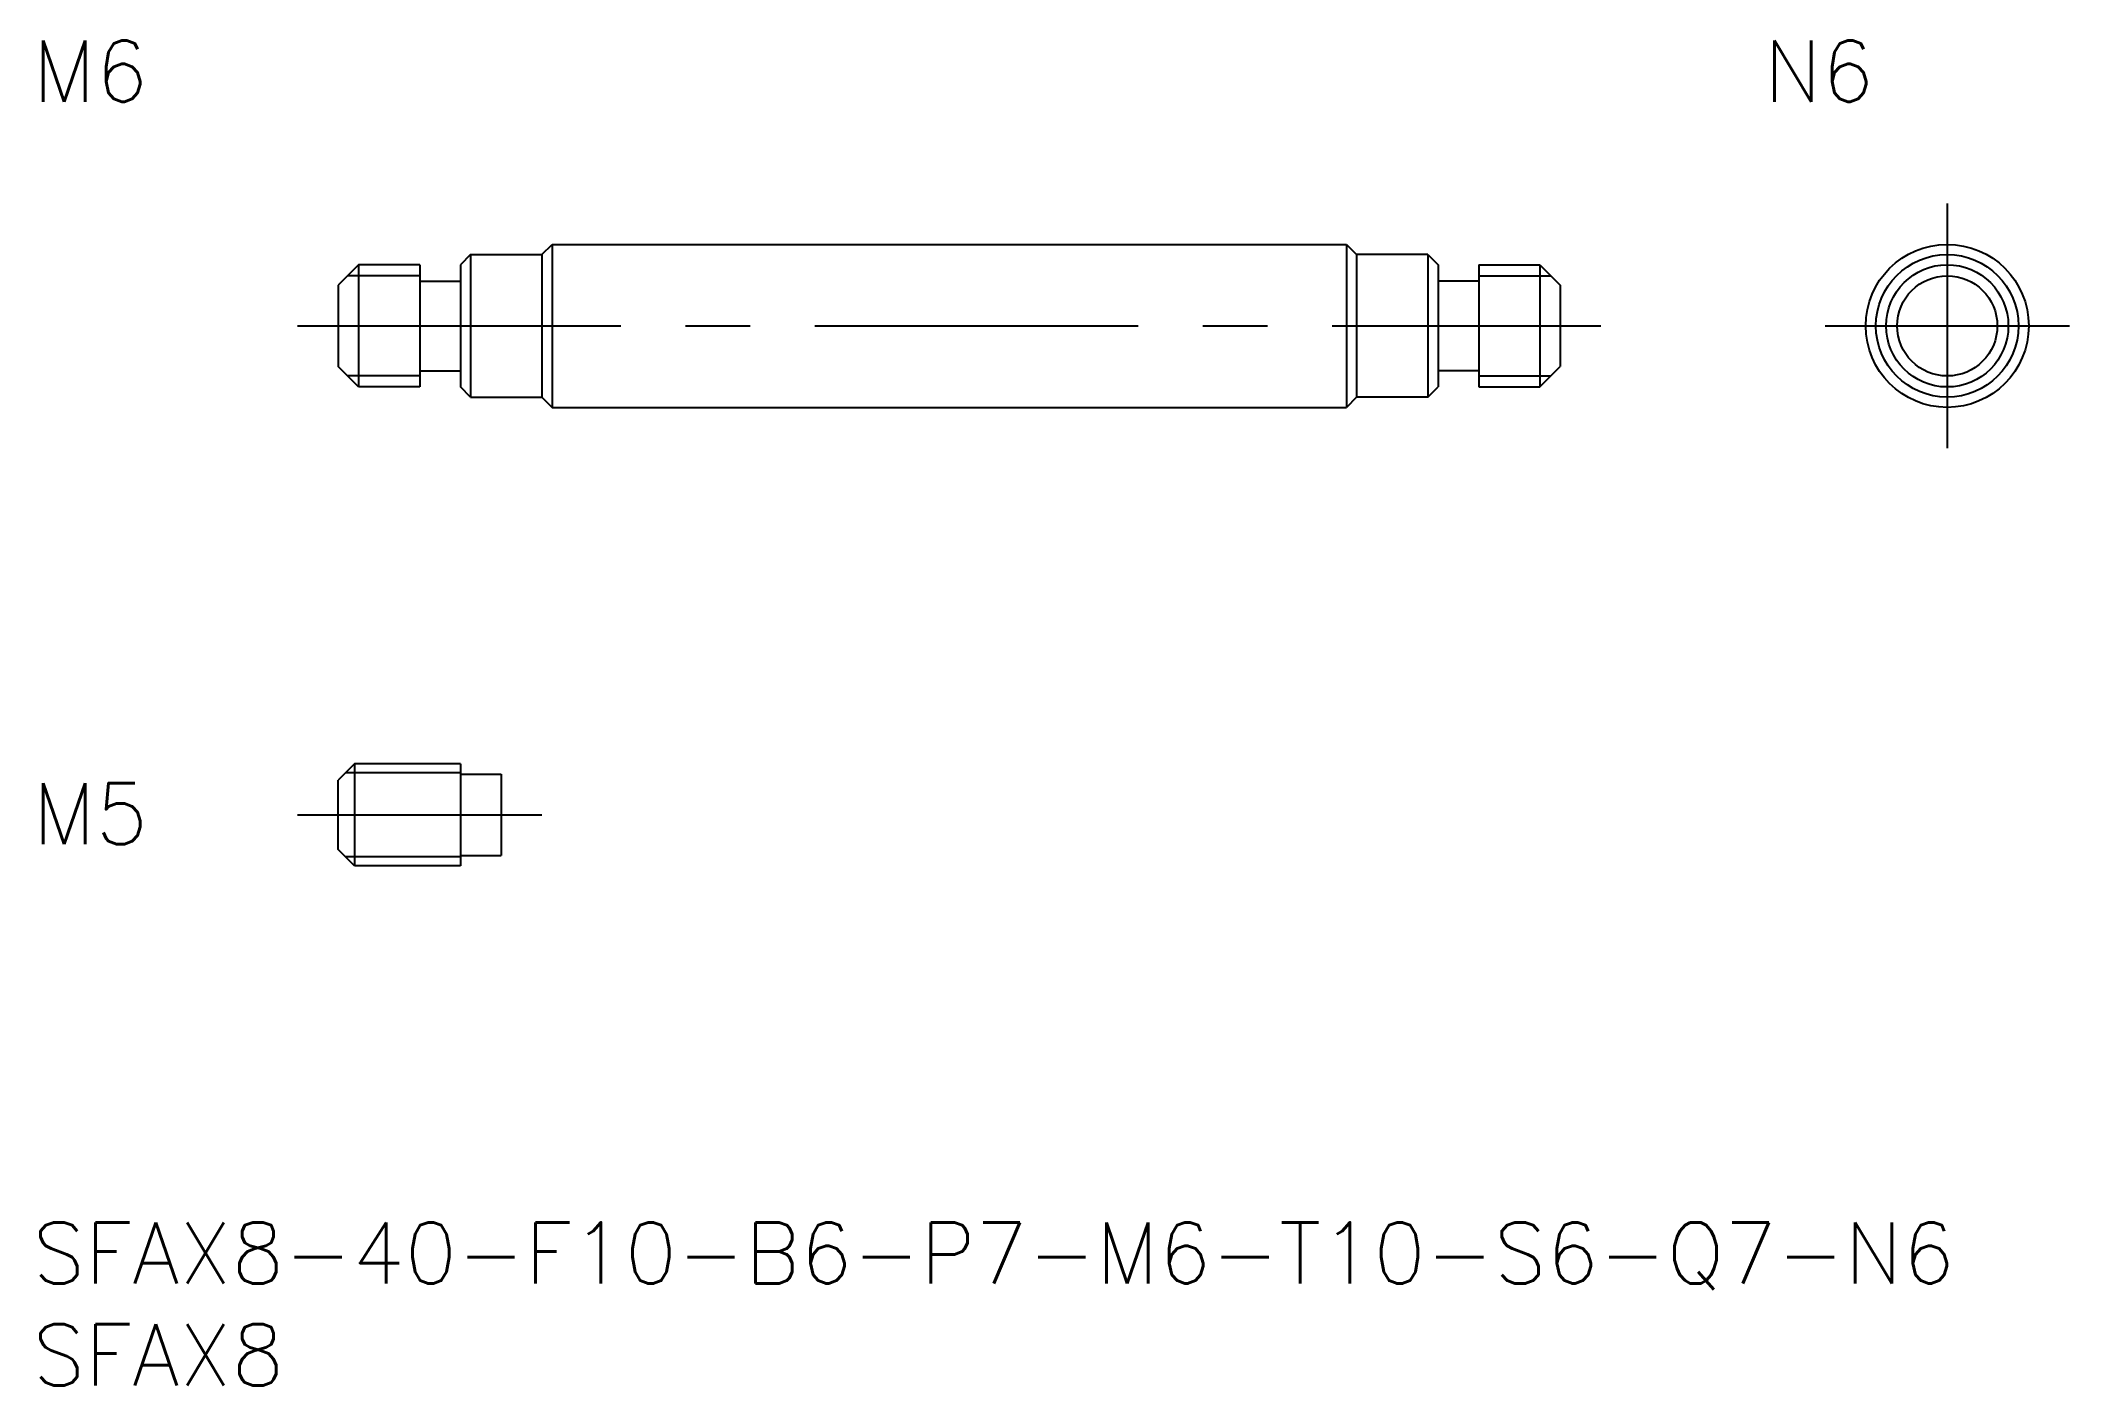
# Model space of a CAD drawing. Extents: x 0.4 to 100, y -8 to 58.
import ezdxf

# ---------------------------------------------------------------- set-up
doc = ezdxf.new("R2010")
doc.units = 0
doc.header["$LTSCALE"] = 0.5
doc.linetypes.add('CENTER', pattern=[50.8, 31.75, -6.35, 6.35, -6.35])
for name, color, linetype in [('MSM_CENTER', 1, 'CENTER'), ('MSM_CONTINUOUS', 7, 'CONTINUOUS'), ('MSM_NARROW', 5, 'CONTINUOUS'), ('MSM_PART_NUMBER', 7, 'CONTINUOUS')]:
    doc.layers.add(name, color=color, linetype=linetype)
doc.styles.get("Standard").update_dxf_attribs({"font": 'txt.shx', "height": 1, "bigfont": 'bigfont.shx'})

# ---------------------------------------------------------------- blocks, each defined once
blk = doc.blocks.new('*U8')
at = {"layer": 'MSM_PART_NUMBER'}
blk.add_text('SFAX8-40-F10-B6-P7-M6-T10-S6-Q7-N6', height=3, dxfattribs=at).set_placement((0, -3))
blk = doc.blocks.new('*U9')
at = {"layer": 'MSM_PART_NUMBER'}
blk.add_text('SFAX8', height=3, dxfattribs=at).set_placement((0, -8))
blk = doc.blocks.new('*U10')
at = {"layer": 'MSM_PART_NUMBER'}
blk.add_text('M6', height=3, dxfattribs=at).set_placement((0, 55))
blk = doc.blocks.new('*U11')
at = {"layer": 'MSM_PART_NUMBER'}
blk.add_text('N6', height=3, rotation=360, dxfattribs=at).set_placement((85, 55))
blk = doc.blocks.new('*U12')
at = {"layer": 'MSM_PART_NUMBER'}
blk.add_text('M5', height=3, dxfattribs=at).set_placement((0, 18.561))

msp = doc.modelspace()

# ---------------------------------------------------------------- linework, layer by layer
at = {"layer": 'MSM_CENTER'}
for p, q in [((94, 50), (94, 38)), ((13, 44), (77, 44)), ((88, 44), (100, 44)), ((13, 20), (25, 20))]:
    msp.add_line(p, q, dxfattribs=at)
at = {"layer": 'MSM_CONTINUOUS'}
for p, q in [((25, 47.5), (25.5, 48)), ((25.5, 48), (64.5, 48)), ((25.5, 48), (25.5, 40)), ((64.5, 48), (64.5, 40)), ((64.5, 48), (65, 47.5)), ((16, 47), (15, 46)), ((19, 47), (16, 47)), ((16, 47), (16, 41)), ((19, 47), (19, 41)), ((21.5, 47.5), (21, 47)), ((21, 47), (21, 41)), ((21.5, 47.5), (21.5, 40.5)), ((21.5, 47.5), (25, 47.5)), ((25, 47.5), (25, 40.5)), ((65, 47.5), (65, 40.5)), ((68.5, 47.5), (65, 47.5)), ((68.5, 47.5), (68.5, 40.5)), ((68.5, 47.5), (69, 47)), ((69, 47), (69, 41)), ((71, 47), (74, 47)), ((71, 47), (71, 41)), ((74, 47), (75, 46)), ((74, 47), (74, 41)), ((15, 46), (15, 42)), ((19, 46.2), (21, 46.2)), ((71, 46.2), (69, 46.2)), ((75, 46), (75, 42)), ((16, 41), (15, 42)), ((74, 41), (75, 42)), ((19, 41), (16, 41)), ((19, 41.8), (21, 41.8)), ((21.5, 40.5), (21, 41)), ((68.5, 40.5), (69, 41)), ((71, 41.8), (69, 41.8)), ((71, 41), (74, 41)), ((21.5, 40.5), (25, 40.5)), ((25, 40.5), (25.5, 40)), ((25.5, 40), (64.5, 40)), ((65, 40.5), (64.5, 40)), ((68.5, 40.5), (65, 40.5)), ((15.8, 22.5), (15, 21.7)), ((21, 22.5), (15.8, 22.5)), ((15.8, 22.5), (15.8, 17.5)), ((21, 22.5), (21, 17.5)), ((21, 22), (23, 22)), ((23, 22), (23, 18)), ((15, 18.3), (15, 21.7)), ((15.8, 17.5), (15, 18.3)), ((21, 18), (23, 18)), ((21, 17.5), (15.8, 17.5))]:
    msp.add_line(p, q, dxfattribs=at)
for radius in [4, 3.5, 3]:
    msp.add_circle((94, 44), radius, dxfattribs=at)
at = {"layer": 'MSM_NARROW'}
for p, q in [((19, 46.458), (15.458, 46.458)), ((71, 46.458), (74.541, 46.458)), ((19, 41.541), (15.458, 41.541)), ((71, 41.541), (74.541, 41.541)), ((21, 22.067), (15.367, 22.067)), ((21, 17.933), (15.367, 17.933))]:
    msp.add_line(p, q, dxfattribs=at)
msp.add_circle((94, 44), 2.458, dxfattribs=at)

# ---------------------------------------------------------------- block references
at = {"layer": 'MSM_CONTINUOUS'}
for name in ['*U10', '*U11', '*U12', '*U8', '*U9']:
    msp.add_blockref(name, (0, 0), dxfattribs=at)

doc.saveas('drawing.dxf')
